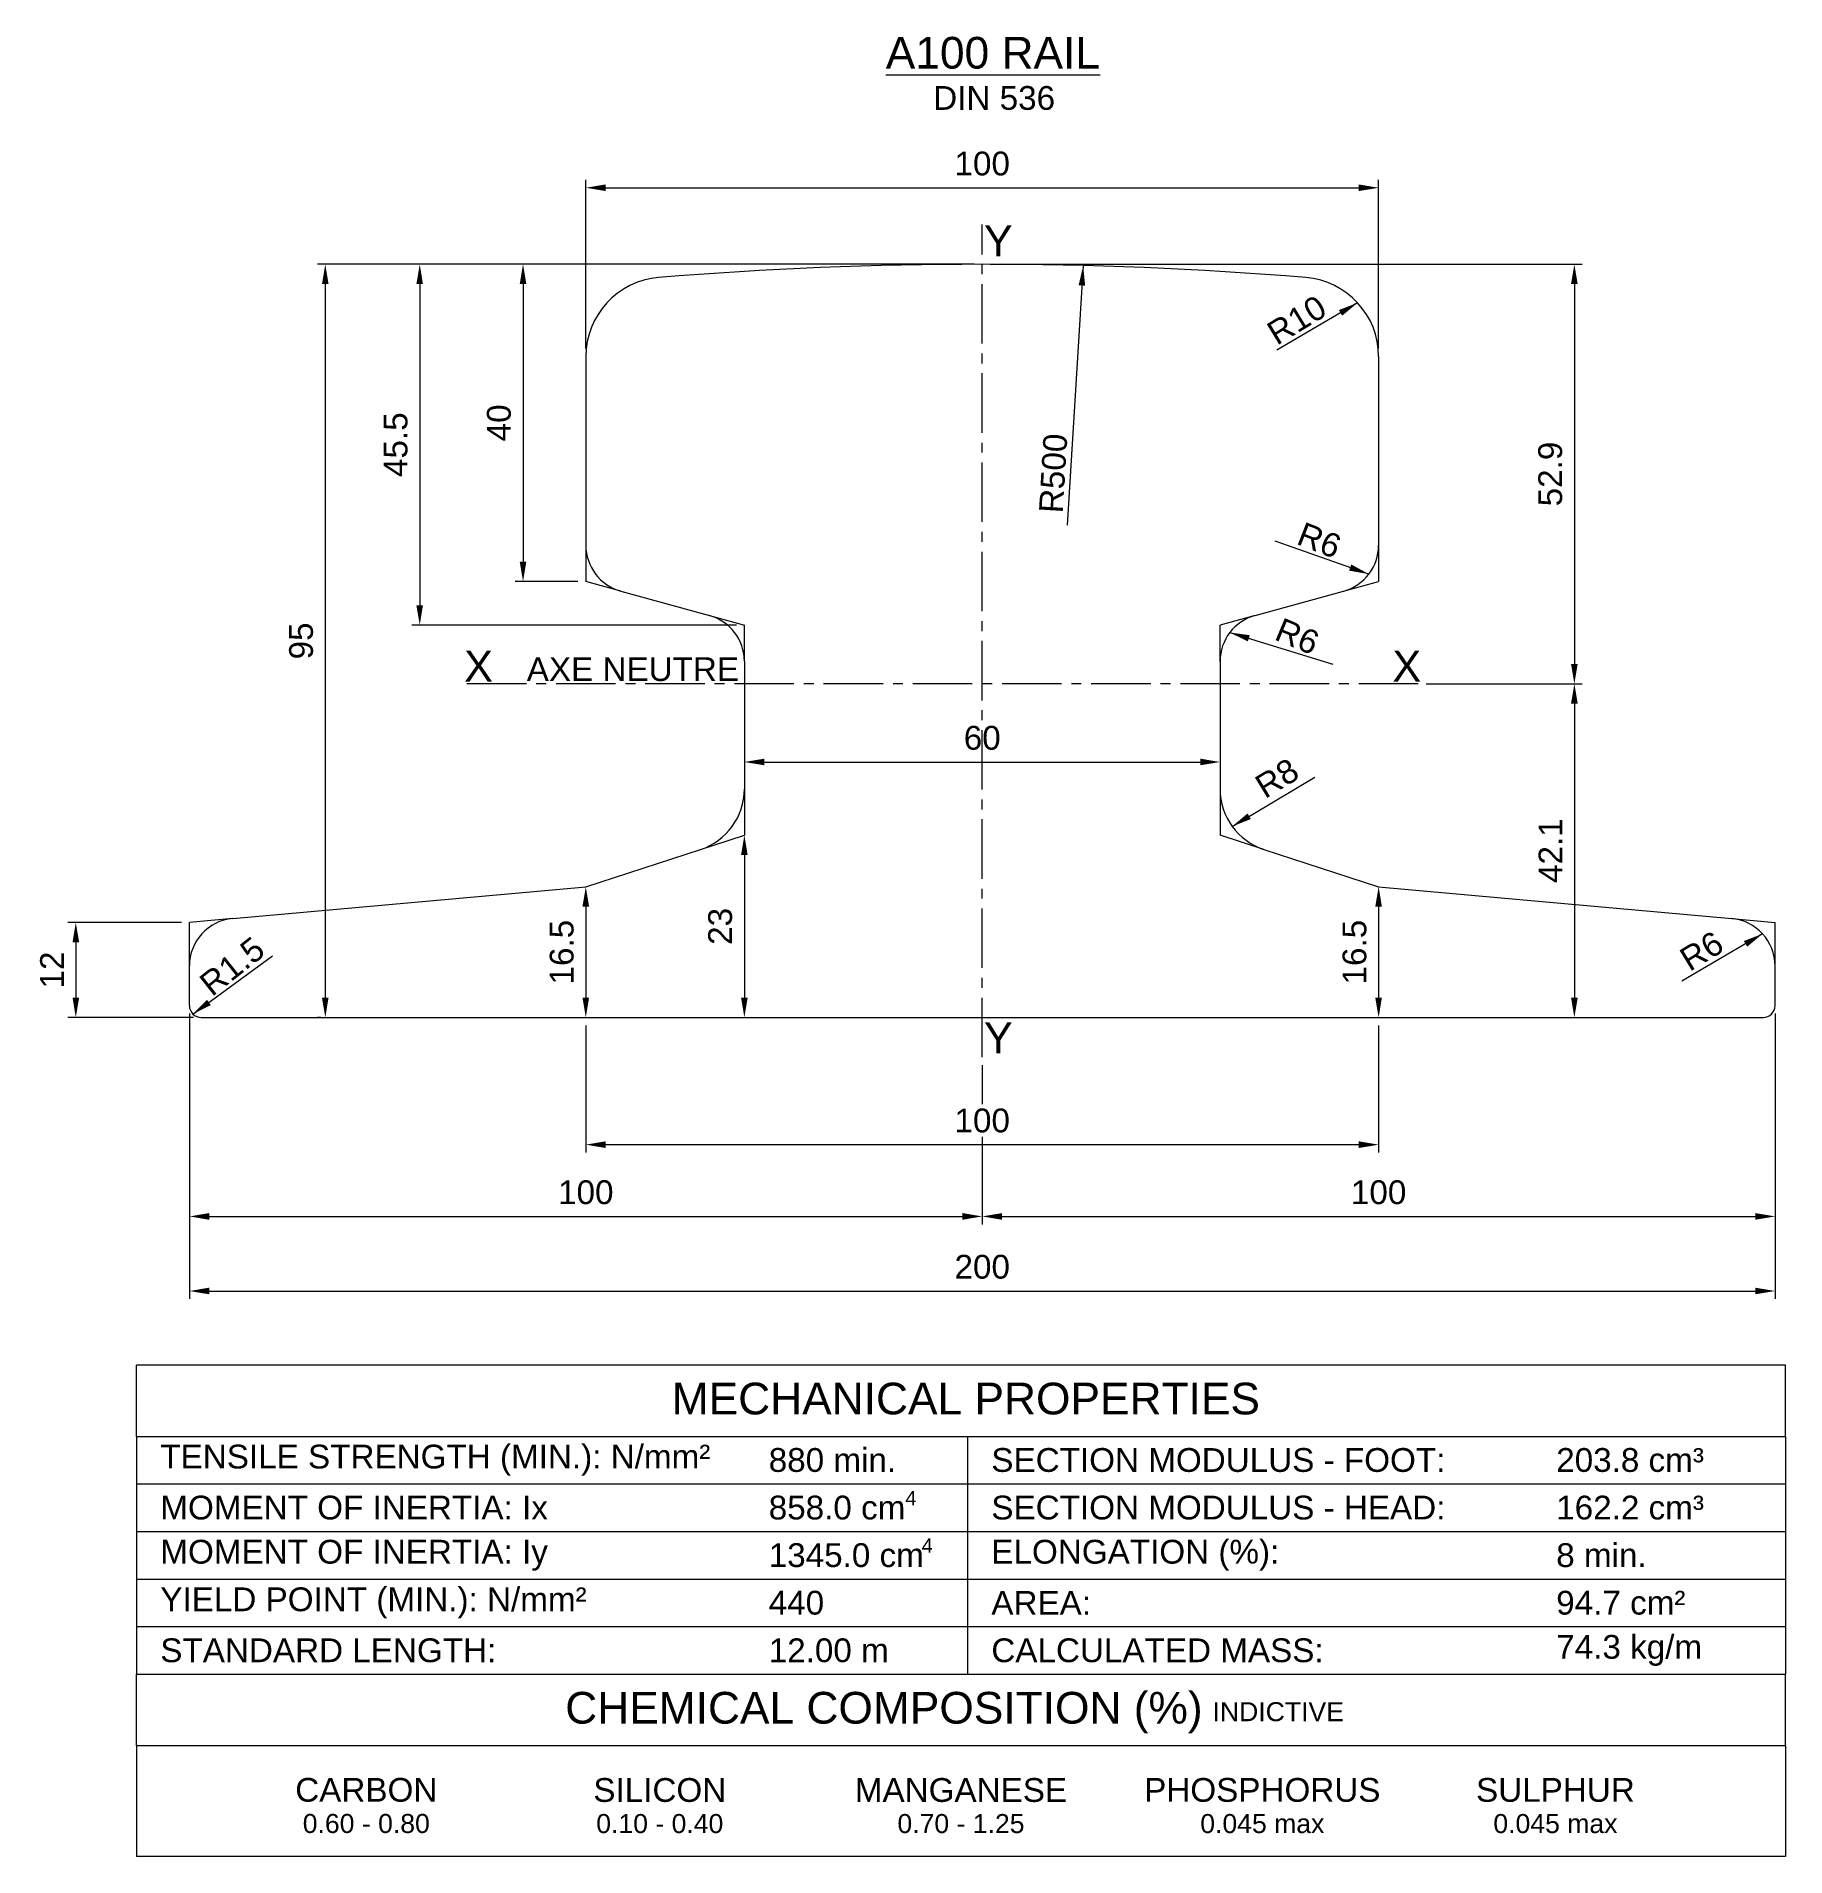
# Model space of a CAD drawing. Header units: inches. Extents: x -15 to 206, y -100 to 129.
import ezdxf

# ---------------------------------------------------------------- set-up
doc = ezdxf.new("R2010")
doc.units = ezdxf.units.IN
doc.header["$LTSCALE"] = 10
doc.linetypes.add('CENTER2', pattern=[1.125, 0.75, -0.125, 0.125, -0.125])
doc.layers.get('0').update_dxf_attribs({"lineweight": 20})
for name, color, linetype, lineweight in [('Center Line', 1, 'CENTER2', 15), ('Dimension', 251, 'Continuous', 5), ('Solid 3', 92, 'Continuous', 20)]:
    doc.layers.add(name, color=color, linetype=linetype, lineweight=lineweight)
doc.styles.get("Standard").update_dxf_attribs({"font": 'arial.ttf'})
doc.dimstyles.new('TT', dxfattribs={"dimtxt": 3, "dimasz": 2.5, "dimexe": 1, "dimexo": 1, "dimgap": 1.5, "dimtad": 1, "dimdec": 0, "dimdsep": 46, "dimtxsty": 'Standard', "dimcen": 0, "dimclrd": 5, "dimclre": 5, "dimclrt": 5, "dimadec": 0, "dimazin": 2, "dimtp": 0.1, "dimtm": 0.1, "dimtfac": 0.71, "dimtdec": 0, "dimtmove": 0, "dimatfit": 3, "dimfxl": 1, "dimlwd": -1, "dimlwe": -1, "dimarcsym": 0})

# ---------------------------------------------------------------- blocks, each defined once
blk = doc.blocks.new('*D9')
at = {"layer": 'DEFPOINTS', "color": 0, "transparency": 16777216}
for p in [(154.32, 110.02), (54.32, 88.73), (154.32, 88.73)]:
    blk.add_point(p, dxfattribs=at)
at = {"layer": 'Dimension', "color": 5, "transparency": 16777216}
for p, q in [((54.32, 89.73), (54.32, 111.02)), ((154.32, 89.73), (154.32, 111.02)), ((56.82, 110.02), (151.82, 110.02))]:
    blk.add_line(p, q, dxfattribs=at)
for points in [[(56.82, 110.44), (56.82, 109.61), (54.32, 110.02)], [(151.82, 110.44), (151.82, 109.61), (154.32, 110.02)]]:
    blk.add_solid(points, dxfattribs=at)
at = {"layer": 'Dimension', "color": 5, "transparency": 16777216, "insert": (104.32, 113.06), "char_height": 3, "attachment_point": 5}
blk.add_mtext('100', dxfattribs=at)
blk = doc.blocks.new('*D10')
at = {"layer": 'DEFPOINTS', "color": 0, "transparency": 16777216}
for p in [(4.32, 6.87), (204.32, 6.87), (204.32, -29.12)]:
    blk.add_point(p, dxfattribs=at)
at = {"layer": 'Dimension', "color": 5, "transparency": 16777216}
for p, q in [((4.32, 5.87), (4.32, -30.12)), ((204.32, 5.87), (204.32, -30.12)), ((6.82, -29.12), (201.82, -29.12))]:
    blk.add_line(p, q, dxfattribs=at)
for points in [[(6.82, -28.7), (6.82, -29.53), (4.32, -29.12)], [(201.82, -28.7), (201.82, -29.53), (204.32, -29.12)]]:
    blk.add_solid(points, dxfattribs=at)
at = {"layer": 'Dimension', "color": 5, "transparency": 16777216, "insert": (104.32, -26.08), "char_height": 3, "attachment_point": 5}
blk.add_mtext('200', dxfattribs=at)
blk = doc.blocks.new('*D11')
at = {"layer": 'DEFPOINTS', "color": 0, "transparency": 16777216}
for p in [(4.32, 17.37), (-10.01, 5.37), (5.82, 5.37)]:
    blk.add_point(p, dxfattribs=at)
at = {"layer": 'Dimension', "color": 5, "transparency": 16777216}
for p, q in [((3.32, 17.37), (-11.01, 17.37)), ((-10.01, 14.87), (-10.01, 7.87)), ((4.82, 5.37), (-11.01, 5.37))]:
    blk.add_line(p, q, dxfattribs=at)
for points in [[(-10.42, 14.87), (-9.59, 14.87), (-10.01, 17.37)], [(-10.42, 7.87), (-9.59, 7.87), (-10.01, 5.37)]]:
    blk.add_solid(points, dxfattribs=at)
at = {"layer": 'Dimension', "color": 5, "transparency": 16777216, "insert": (-13.01, 11.37), "char_height": 3, "attachment_point": 5, "rotation": 90}
blk.add_mtext('12', dxfattribs=at)
blk = doc.blocks.new('*D12')
at = {"layer": 'DEFPOINTS', "color": 0, "transparency": 16777216}
for p in [(54.32, 21.87), (54.32, 5.37), (54.32, 5.37)]:
    blk.add_point(p, dxfattribs=at)
at = {"layer": 'Dimension', "color": 5, "transparency": 16777216}
blk.add_line((54.32, 19.37), (54.32, 7.87), dxfattribs=at)
for points in [[(53.9, 19.37), (54.73, 19.37), (54.32, 21.87)], [(53.9, 7.87), (54.73, 7.87), (54.32, 5.37)]]:
    blk.add_solid(points, dxfattribs=at)
at = {"layer": 'Dimension', "color": 5, "transparency": 16777216, "insert": (51.29, 13.62), "char_height": 3, "attachment_point": 5, "rotation": 90}
blk.add_mtext('16.5', dxfattribs=at)
blk = doc.blocks.new('*D13')
at = {"layer": 'DEFPOINTS', "color": 0, "transparency": 16777216}
for p in [(154.32, 21.87), (154.32, 5.37), (154.32, 5.37)]:
    blk.add_point(p, dxfattribs=at)
at = {"layer": 'Dimension', "color": 5, "transparency": 16777216}
blk.add_line((154.32, 19.37), (154.32, 7.87), dxfattribs=at)
for points in [[(153.9, 19.37), (154.73, 19.37), (154.32, 21.87)], [(153.9, 7.87), (154.73, 7.87), (154.32, 5.37)]]:
    blk.add_solid(points, dxfattribs=at)
at = {"layer": 'Dimension', "color": 5, "transparency": 16777216, "insert": (151.29, 13.62), "char_height": 3, "attachment_point": 5, "rotation": 90}
blk.add_mtext('16.5', dxfattribs=at)
blk = doc.blocks.new('*D14')
at = {"layer": 'DEFPOINTS', "color": 0, "transparency": 16777216}
for p in [(54.32, 5.37), (154.32, 5.37), (154.32, -10.66)]:
    blk.add_point(p, dxfattribs=at)
at = {"layer": 'Dimension', "color": 5, "transparency": 16777216}
for p, q in [((54.32, 4.37), (54.32, -11.66)), ((154.32, 4.37), (154.32, -11.66)), ((56.82, -10.66), (151.82, -10.66))]:
    blk.add_line(p, q, dxfattribs=at)
for points in [[(56.82, -10.24), (56.82, -11.08), (54.32, -10.66)], [(151.82, -10.24), (151.82, -11.08), (154.32, -10.66)]]:
    blk.add_solid(points, dxfattribs=at)
at = {"layer": 'Dimension', "color": 5, "transparency": 16777216, "insert": (104.32, -7.63), "char_height": 3, "attachment_point": 5}
blk.add_mtext('100', dxfattribs=at)
blk = doc.blocks.new('*D15')
at = {"layer": 'DEFPOINTS', "color": 0, "transparency": 16777216}
for p in [(74.32, 28.37), (74.32, 5.37), (74.32, 5.37)]:
    blk.add_point(p, dxfattribs=at)
at = {"layer": 'Dimension', "color": 5, "transparency": 16777216}
blk.add_line((74.32, 25.87), (74.32, 7.87), dxfattribs=at)
for points in [[(73.9, 25.87), (74.73, 25.87), (74.32, 28.37)], [(73.9, 7.87), (74.73, 7.87), (74.32, 5.37)]]:
    blk.add_solid(points, dxfattribs=at)
at = {"layer": 'Dimension', "color": 5, "transparency": 16777216, "insert": (71.28, 16.87), "char_height": 3, "attachment_point": 5, "rotation": 90}
blk.add_mtext('23', dxfattribs=at)
blk = doc.blocks.new('*D16')
at = {"layer": 'DEFPOINTS', "color": 0, "transparency": 16777216}
for p in [(74.32, 37.6), (134.32, 37.6), (134.32, 37.6)]:
    blk.add_point(p, dxfattribs=at)
at = {"layer": 'Dimension', "color": 5, "transparency": 16777216}
blk.add_line((76.82, 37.6), (131.82, 37.6), dxfattribs=at)
for points in [[(76.82, 38.02), (76.82, 37.19), (74.32, 37.6)], [(131.82, 38.02), (131.82, 37.19), (134.32, 37.6)]]:
    blk.add_solid(points, dxfattribs=at)
at = {"layer": 'Dimension', "color": 5, "transparency": 16777216, "insert": (104.32, 40.63), "char_height": 3, "attachment_point": 5}
blk.add_mtext('60', dxfattribs=at)
blk = doc.blocks.new('*D17')
at = {"layer": 'DEFPOINTS', "color": 0, "transparency": 16777216}
for p in [(104.32, 100.37), (21.46, 5.37), (21.91, 5.37)]:
    blk.add_point(p, dxfattribs=at)
at = {"layer": 'Dimension', "color": 5, "transparency": 16777216}
for p, q in [((103.32, 100.37), (20.46, 100.37)), ((21.46, 97.87), (21.46, 7.87)), ((20.91, 5.37), (20.46, 5.37))]:
    blk.add_line(p, q, dxfattribs=at)
for points in [[(21.04, 97.87), (21.87, 97.87), (21.46, 100.37)], [(21.04, 7.87), (21.87, 7.87), (21.46, 5.37)]]:
    blk.add_solid(points, dxfattribs=at)
at = {"layer": 'Dimension', "color": 5, "transparency": 16777216, "insert": (18.42, 52.87), "char_height": 3, "attachment_point": 5, "rotation": 90}
blk.add_mtext('95', dxfattribs=at)
blk = doc.blocks.new('*D18')
at = {"layer": 'DEFPOINTS', "color": 0, "transparency": 16777216}
for p in [(50.44, 100.37), (46.4, 60.37), (54.32, 60.37)]:
    blk.add_point(p, dxfattribs=at)
at = {"layer": 'Dimension', "color": 5, "transparency": 16777216}
for p, q in [((49.44, 100.37), (45.4, 100.37)), ((46.4, 97.87), (46.4, 62.87)), ((53.32, 60.37), (45.4, 60.37))]:
    blk.add_line(p, q, dxfattribs=at)
for points in [[(45.98, 97.87), (46.82, 97.87), (46.4, 100.37)], [(45.98, 62.87), (46.82, 62.87), (46.4, 60.37)]]:
    blk.add_solid(points, dxfattribs=at)
at = {"layer": 'Dimension', "color": 5, "transparency": 16777216, "insert": (43.37, 80.37), "char_height": 3, "attachment_point": 5, "rotation": 90}
blk.add_mtext('40', dxfattribs=at)
blk = doc.blocks.new('*D19')
at = {"layer": 'DEFPOINTS', "color": 0, "transparency": 16777216}
for p in [(46.4, 100.37), (33.37, 54.87), (74.32, 54.87)]:
    blk.add_point(p, dxfattribs=at)
at = {"layer": 'Dimension', "color": 5, "transparency": 16777216}
for p, q in [((45.4, 100.37), (32.37, 100.37)), ((33.37, 97.87), (33.37, 57.37)), ((73.32, 54.87), (32.37, 54.87))]:
    blk.add_line(p, q, dxfattribs=at)
for points in [[(32.95, 97.87), (33.78, 97.87), (33.37, 100.37)], [(32.95, 57.37), (33.78, 57.37), (33.37, 54.87)]]:
    blk.add_solid(points, dxfattribs=at)
at = {"layer": 'Dimension', "color": 5, "transparency": 16777216, "insert": (30.34, 77.62), "char_height": 3, "attachment_point": 5, "rotation": 90}
blk.add_mtext('45.5', dxfattribs=at)
blk = doc.blocks.new('*D20')
at = {"layer": 'DEFPOINTS', "color": 0, "transparency": 16777216}
for p in [(104.32, 100.37), (159.32, 47.47), (179.01, 47.47)]:
    blk.add_point(p, dxfattribs=at)
at = {"layer": 'Dimension', "color": 5, "transparency": 16777216}
for p, q in [((105.32, 100.37), (180.01, 100.37)), ((179.01, 97.87), (179.01, 49.97)), ((160.32, 47.47), (180.01, 47.47))]:
    blk.add_line(p, q, dxfattribs=at)
for points in [[(178.59, 97.87), (179.43, 97.87), (179.01, 100.37)], [(178.59, 49.97), (179.43, 49.97), (179.01, 47.47)]]:
    blk.add_solid(points, dxfattribs=at)
at = {"layer": 'Dimension', "color": 5, "transparency": 16777216, "insert": (175.98, 73.92), "char_height": 3, "attachment_point": 5, "rotation": 90}
blk.add_mtext('52.9', dxfattribs=at)
blk = doc.blocks.new('*D21')
at = {"layer": 'DEFPOINTS', "color": 0, "transparency": 16777216}
for p in [(160.32, 47.47), (179.01, 5.37), (179.01, 5.37)]:
    blk.add_point(p, dxfattribs=at)
at = {"layer": 'Dimension', "color": 5, "transparency": 16777216}
for p, q in [((161.32, 47.47), (180.01, 47.47)), ((179.01, 44.97), (179.01, 7.87))]:
    blk.add_line(p, q, dxfattribs=at)
for points in [[(178.59, 44.97), (179.43, 44.97), (179.01, 47.47)], [(178.59, 7.87), (179.43, 7.87), (179.01, 5.37)]]:
    blk.add_solid(points, dxfattribs=at)
at = {"layer": 'Dimension', "color": 5, "transparency": 16777216, "insert": (176, 26.42), "char_height": 3, "attachment_point": 5, "rotation": 90}
blk.add_mtext('42.1', dxfattribs=at)
blk = doc.blocks.new('A$C25E86F38')
for p, q in [((0, 53), (0, 62)), ((208, 62), (0, 62)), ((208, 53), (208, 62)), ((0, 53), (0, 23)), ((0, 53), (104.82, 53)), ((104.82, 53), (104.82, 23)), ((104.82, 53), (104.82, 23)), ((104.82, 53), (208, 53)), ((208, 53), (208, 23)), ((0, 47), (104.82, 47)), ((104.82, 47), (208, 47)), ((0, 41), (104.82, 41)), ((104.82, 41), (208, 41)), ((0, 35), (104.82, 35)), ((104.82, 35), (208, 35)), ((0, 29), (104.82, 29)), ((104.82, 29), (208, 29)), ((0, 23), (104.82, 23)), ((0, 14), (0, 23)), ((104.82, 23), (208, 23)), ((208, 14), (208, 23)), ((0, 14), (208, 14)), ((0, 14), (0, 0)), ((208, 14), (208, 0)), ((208, 0), (0, 0))]:
    blk.add_line(p, q)
for s, width, insert, char_height, attachment_point in [('\\pi34.086;MECHANICAL PROPERTIES', 141.6761, (33.42, 59.77), 4, 1), ('TENSILE STRENGTH (MIN.): N/mm²', 75.5868, (3, 50), 3, 4), ('880 min.', 75.5868, (79.74, 50), 3, 4), ('SECTION MODULUS - FOOT:', 75.5868, (107.82, 50), 3, 4), ('203.8 cm³', 75.5868, (179.07, 50), 3, 4), ('4', 7.0065, (96.97, 45.21), 1.8, 4), ('MOMENT OF INERTIA: Ix', 75.5868, (3, 44), 3, 4), ('858.0 cm', 75.5868, (79.74, 44), 3, 4), ('SECTION MODULUS - HEAD:', 75.5868, (107.82, 44), 3, 4), ('162.2 cm³', 75.5868, (179.07, 44), 3, 4), ('MOMENT OF INERTIA: Iy', 75.5868, (3, 38), 3, 4), ('1345.0 cm', 75.5868, (79.74, 38), 3, 4), ('4', 7.0065, (99.03, 39.22), 1.8, 4), ('ELONGATION (%):', 75.5868, (107.82, 38), 3, 4), ('8 min.', 75.5868, (179.07, 38), 3, 4), ('YIELD POINT (MIN.): N/mm²', 75.5868, (3, 32), 3, 4), ('440', 75.5868, (79.74, 32), 3, 4), ('AREA:', 75.5868, (107.82, 32), 3, 4), ('94.7 cm²', 75.5868, (179.07, 32), 3, 4), ('STANDARD LENGTH:', 75.5868, (3, 26), 3, 4), ('12.00 m', 75.5868, (79.74, 26), 3, 4), ('CALCULATED MASS:', 75.5868, (107.82, 26), 3, 4), ('74.3 kg/m', 75.5868, (179.07, 26), 3, 4), ('\\pi30.874;CHEMICAL COMPOSITION (%)', 141.6761, (23.2, 20.77), 4, 1), ('INDICTIVE', 75.5868, (135.72, 18.26), 2.4, 4), ('CARBON', 75.5868, (28.98, 8.4), 3, 5), ('SILICON', 75.5868, (66, 8.38), 3, 5), ('MANGANESE', 75.5868, (103.99, 8.38), 3, 5), ('PHOSPHORUS', 75.5868, (142, 8.39), 3, 5), ('SULPHUR', 75.5868, (178.97, 8.39), 3, 5), ('0.60 - 0.80', 75.5868, (28.98, 4.16), 2.4, 5), ('0.10 - 0.40', 75.5868, (66, 4.15), 2.4, 5), ('0.70 - 1.25', 75.5868, (103.99, 4.15), 2.4, 5), ('0.045 max', 75.5868, (142, 4.15), 2.4, 5), ('0.045 max', 75.5868, (178.97, 4.15), 2.4, 5)]:
    blk.add_mtext_dynamic_manual_height_columns(s, width=width, gutter_width=1, heights=[0], dxfattribs=dict(insert=insert, char_height=char_height, attachment_point=attachment_point))

msp = doc.modelspace()

# ---------------------------------------------------------------- linework, layer by layer
for p, q in [((54.32, 88.73), (54.32, 64.94)), ((154.32, 88.73), (154.32, 64.94)), ((58.73, 59.15), (69.91, 56.08)), ((138.73, 56.08), (149.91, 59.15)), ((74.32, 50.29), (74.32, 34.18)), ((134.32, 50.29), (134.32, 34.18)), ((54.32, 21.87), (68.79, 26.57)), ((139.84, 26.57), (154.32, 21.87)), ((9.78, 17.86), (54.32, 21.87)), ((154.32, 21.87), (198.86, 17.86)), ((4.32, 6.87), (4.32, 11.88)), ((204.32, 6.87), (204.32, 11.88)), ((5.82, 5.37), (202.82, 5.37))]:
    msp.add_line(p, q)
for centre, radius, start, end in [((104.32, -399.63), 500, 85.3176, 94.6824), ((64.32, 88.73), 10, 94.6824, 180), ((144.32, 88.73), 10, 0, 85.3176), ((60.32, 64.94), 6, 180, 254.6237), ((148.32, 64.94), 6, 285.3763, 0), ((68.32, 50.29), 6, 0, 74.6237), ((140.32, 50.29), 6, 105.3763, 180), ((66.32, 34.18), 8, 288.0042, 0), ((142.32, 34.18), 8, 180, 251.9958), ((10.32, 11.88), 6, 95.1428, 180), ((198.32, 11.88), 6, 0, 84.8572), ((5.82, 6.87), 1.5, 180, 270), ((202.82, 6.87), 1.5, 270, 0)]:
    msp.add_arc(centre, radius, start, end)
at = {"layer": 'Center Line'}
for p, q in [((104.32, 0.37), (104.32, 105.37)), ((159.32, 47.47), (39.32, 47.47))]:
    msp.add_line(p, q, dxfattribs=at)
at = {"layer": 'Dimension', "color": 5}
for p, q in [((4.32, 5.87), (4.32, -20.71)), ((204.32, 5.87), (204.32, -20.71)), ((104.32, -0.63), (104.32, -5.56)), ((104.32, -0.63), (104.32, -5.56)), ((104.32, -9.69), (104.32, -20.71)), ((104.32, -9.69), (104.32, -20.71)), ((6.82, -19.71), (101.82, -19.71)), ((106.82, -19.71), (201.82, -19.71))]:
    msp.add_line(p, q, dxfattribs=at)
for points in [[(6.82, -19.29), (6.82, -20.13), (4.32, -19.71)], [(101.82, -19.29), (101.82, -20.13), (104.32, -19.71)], [(106.82, -19.29), (106.82, -20.13), (104.32, -19.71)], [(201.82, -19.29), (201.82, -20.13), (204.32, -19.71)]]:
    msp.add_solid(points, dxfattribs=at)
at = {"layer": 'Solid 3'}
for p, q in [((54.32, 64.94), (54.32, 60.37)), ((154.32, 64.94), (154.32, 60.37)), ((58.73, 59.15), (54.32, 60.37)), ((149.91, 59.15), (154.32, 60.37)), ((69.91, 56.08), (74.32, 54.87)), ((138.73, 56.08), (134.32, 54.87)), ((74.32, 50.29), (74.32, 54.87)), ((134.32, 50.29), (134.32, 54.87)), ((74.32, 34.18), (74.32, 28.37)), ((134.32, 34.18), (134.32, 28.37)), ((68.79, 26.57), (74.32, 28.37)), ((139.84, 26.57), (134.32, 28.37)), ((9.78, 17.86), (4.32, 17.37)), ((4.32, 11.88), (4.32, 17.37)), ((198.86, 17.86), (204.32, 17.37)), ((204.32, 11.88), (204.32, 17.37))]:
    msp.add_line(p, q, dxfattribs=at)

# ---------------------------------------------------------------- block references
msp.add_blockref('A$C25E86F38', (-2.35, -100.45))

# ---------------------------------------------------------------- texts
at = {"attachment_point": 1}
for s, insert, char_height in [('\\pi57.425;{\\LA100 RAIL}', (34.73, 129.05), 4), ('\\pi63.409;DIN 536', (34.73, 122.85), 3)]:
    msp.add_mtext_dynamic_manual_height_columns(s, width=141.6761, gutter_width=1, heights=[0], dxfattribs=dict(at, insert=insert, char_height=char_height))
at = {"layer": 'Dimension', "color": 5, "attachment_point": 5}
for s, insert, char_height in [('Y', (106.35, 103.34), 3.9), ('X', (40.79, 49.69), 3.9), ('AXE NEUTRE', (60.26, 49.29), 3), ('X', (157.87, 49.69), 3.9), ('Y', (106.35, 2.82), 3.9), ('100', (54.32, -16.68), 3), ('100', (154.32, -16.68), 3)]:
    msp.add_mtext(s, dxfattribs=dict(at, insert=insert, char_height=char_height))
at = {"layer": 'Dimension', "color": 5, "char_height": 3, "attachment_point": 5}
for s, insert, rotation in [('R10', (143.99, 93.34), 31.435), ('R500', (113.29, 74.01), 86.5116), ('R6', (146.84, 65.55), 338.6603), ('R6', (144.06, 53.44), 337.4977), ('R8', (141.5, 35.56), 31.435), ('R6', (195.06, 13.76), 31.435), ('R1.5', (9.71, 11.83), 38.3909)]:
    msp.add_mtext(s, dxfattribs=dict(at, insert=insert, rotation=rotation))

# ---------------------------------------------------------------- dimensions: what is measured, and where the dimension line sits
at = {"layer": 'Dimension'}
for base, p1, p2, picture, middle in [((154.32, 110.02), (54.32, 88.73), (154.32, 88.73), '*D9', (104.32, 113.06)), ((134.32, 37.6), (74.32, 37.6), (134.32, 37.6), '*D16', (104.32, 40.63)), ((204.32, -29.12), (4.32, 6.87), (204.32, 6.87), '*D10', (104.32, -26.08)), ((154.32, -10.66), (54.32, 5.37), (154.32, 5.37), '*D14', (104.32, -7.63))]:
    dim = msp.add_linear_dim(base=base, p1=p1, p2=p2, dimstyle='TT', dxfattribs=at)
    dim.commit()
    dim.dimension.update_dxf_attribs({"geometry": picture, "text_midpoint": middle})
for base, p1, p2, picture, middle in [((21.46, 5.37), (104.32, 100.37), (21.91, 5.37), '*D17', (18.42, 52.87)), ((46.4, 60.37), (50.44, 100.37), (54.32, 60.37), '*D18', (43.37, 80.37)), ((74.32, 5.37), (74.32, 28.37), (74.32, 5.37), '*D15', (71.28, 16.87)), ((-10.01, 5.37), (4.32, 17.37), (5.82, 5.37), '*D11', (-13.01, 11.37))]:
    dim = msp.add_linear_dim(base=base, p1=p1, p2=p2, angle=90, dimstyle='TT', dxfattribs=at)
    dim.commit()
    dim.dimension.update_dxf_attribs({"geometry": picture, "text_midpoint": middle})
for base, p1, p2, picture, middle in [((33.37, 54.87), (46.4, 100.37), (74.32, 54.87), '*D19', (30.34, 77.62)), ((179.01, 47.47), (104.32, 100.37), (159.32, 47.47), '*D20', (175.98, 73.92)), ((179.01, 5.37), (160.32, 47.47), (179.01, 5.37), '*D21', (176, 26.42)), ((54.32, 5.37), (54.32, 21.87), (54.32, 5.37), '*D12', (51.29, 13.62)), ((154.32, 5.37), (154.32, 21.87), (154.32, 5.37), '*D13', (151.29, 13.62))]:
    dim = msp.add_linear_dim(base=base, p1=p1, p2=p2, angle=90, dimstyle='TT', override={"dimdec": 1}, dxfattribs=at)
    dim.commit()
    dim.dimension.update_dxf_attribs({"geometry": picture, "text_midpoint": middle})

# ---------------------------------------------------------------- leaders
for points in [[(117.05, 100.2), (115.02, 67.48)], [(151.67, 95.51), (141.5, 89.52)], [(153.09, 61.3), (141.25, 65.44)], [(135.55, 53.93), (148.55, 49.95)], [(135.85, 29.48), (146.27, 35.67)], [(202.75, 15.93), (192.57, 9.94)], [(4.76, 5.81), (14.82, 13.16)]]:
    msp.add_leader(points, dimstyle='TT', override={"dimgap": 1.5, "dimtad": 0}, dxfattribs=at)

doc.saveas('drawing.dxf')
